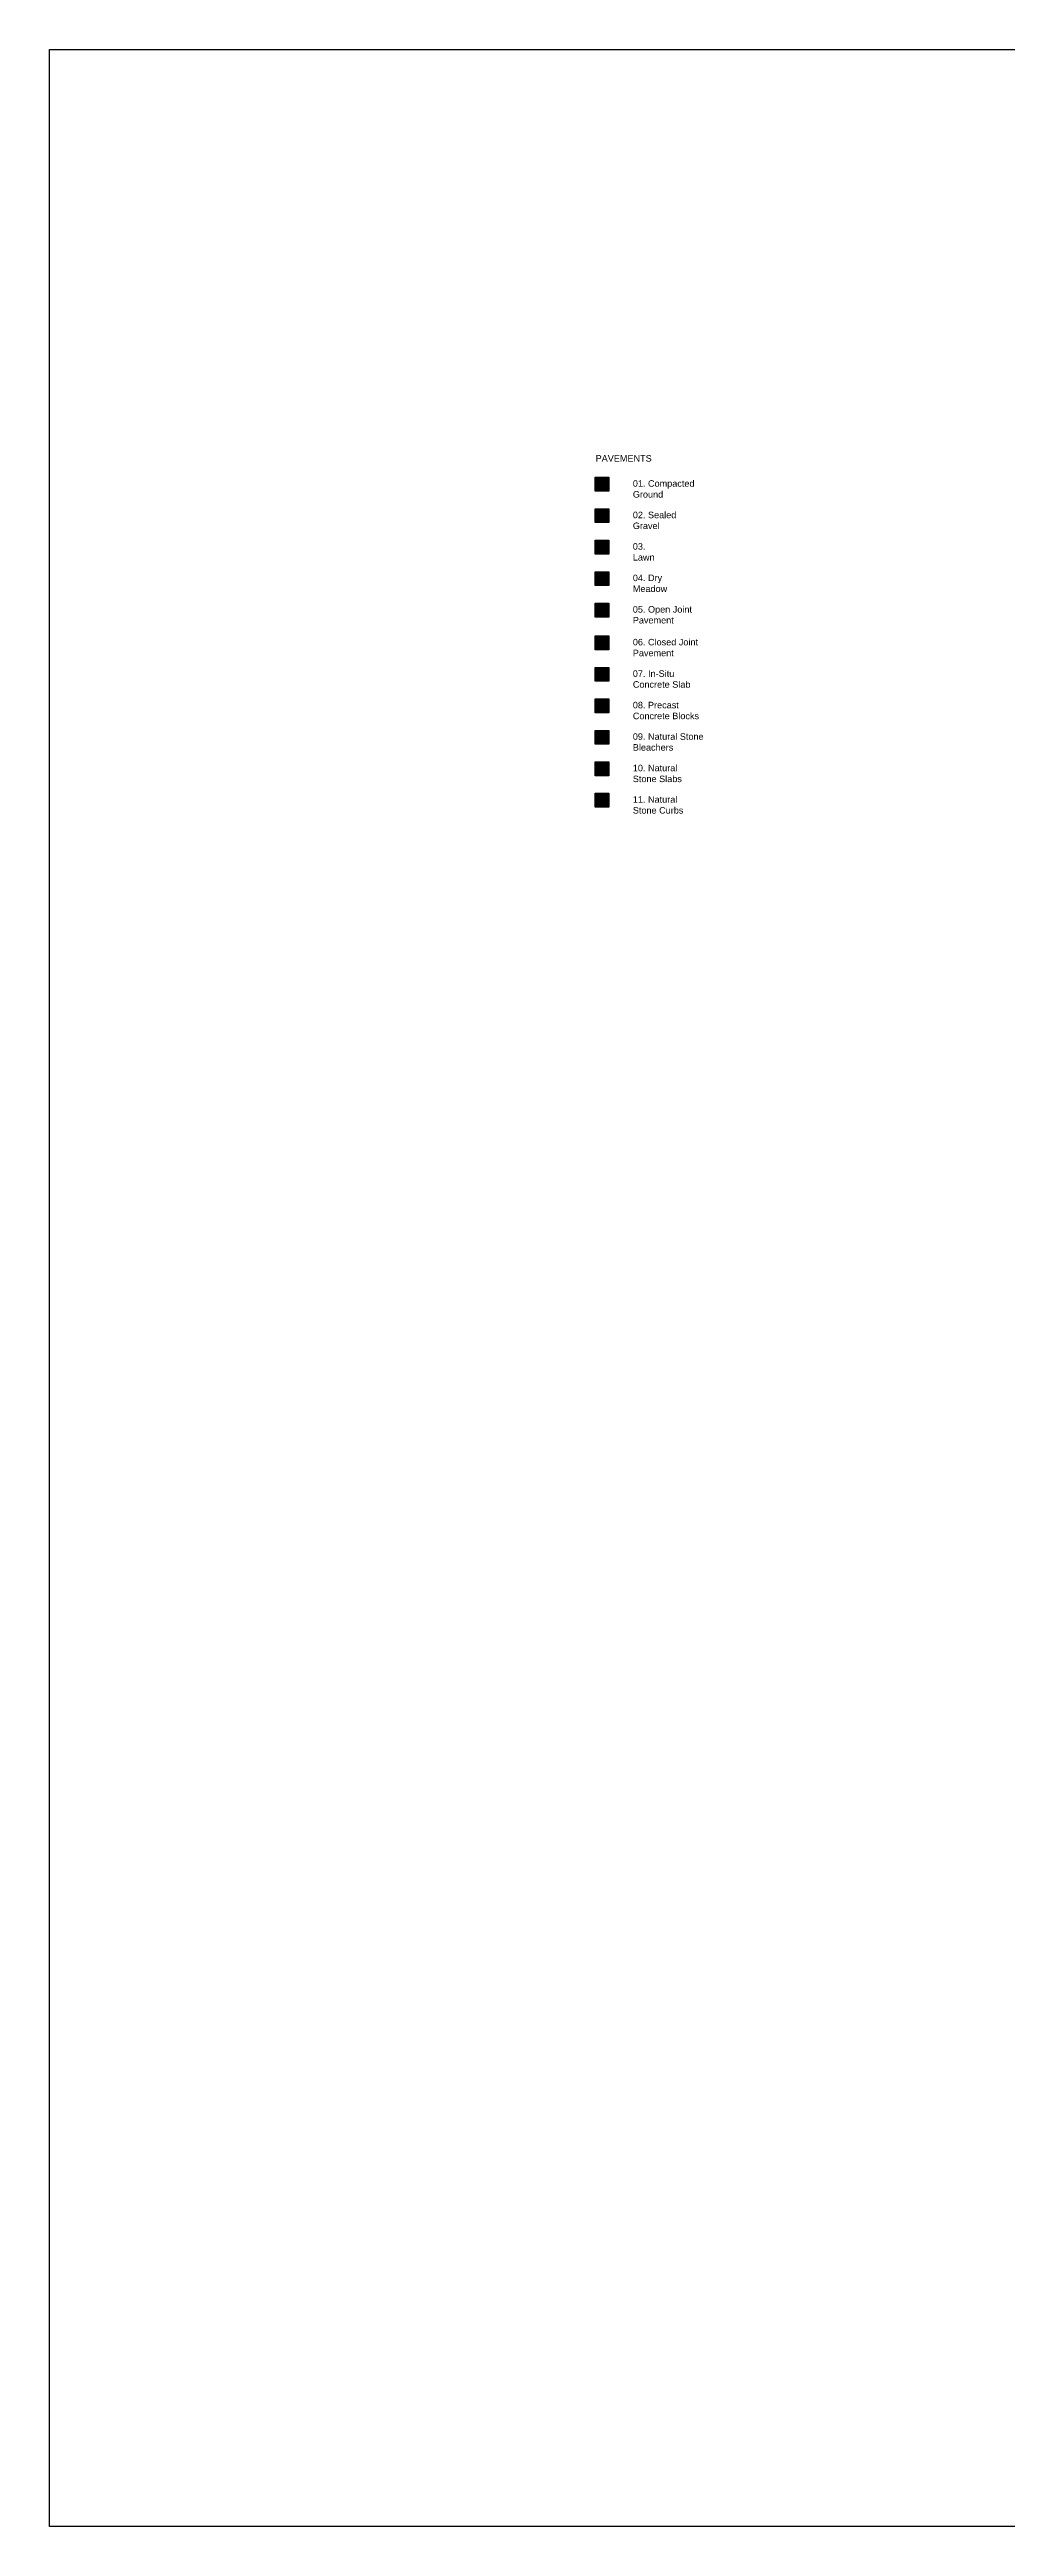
# Model space of a CAD drawing. Header units: metres. Extents: x -3261 to 8022, y -619 to 1849.
# Drawn here: x -3261 to -2409, y -619 to 1582 of the extents above; entities that cross this region are included whole.
import ezdxf

# ---------------------------------------------------------------- set-up
doc = ezdxf.new("R2010")
doc.units = ezdxf.units.M
doc.header["$MEASUREMENT"] = 0
for name, color, linetype, lineweight, true_color in [('03-TR-Paviment_01_Compacted Ground', 7, 'Continuous', 5, 0xb3a36f), ('03-TR-Paviment_02_Sealed Gravel', 7, 'Continuous', 5, 0xa08f54), ('03-TR-Paviment_05_Open Joint Pavement', 7, 'Continuous', 5, 0xbcab76), ('03-TR-Paviment_06_In-Situ Concrete Slab¡', 7, 'Continuous', 5, 0xe8e6e3), ('03-TR-Paviment_08_Natural Stone Bleachers', 7, 'Continuous', 5, 0xbcab76), ('03-TR-Paviment_08_Precasted Concrete Blocks', 7, 'Continuous', 5, 0xf7e0cf), ('03-TR-Paviment_09_Natural Stone Slopes', 7, 'Continuous', 5, 0xbcab76)]:
    doc.layers.add(name, color=color, linetype=linetype, lineweight=lineweight, true_color=true_color)
doc.layers.add('03-TR-Paviment_03_Lawn', color=74, linetype='Continuous', lineweight=5)
doc.layers.add('03-TR-Paviment_04_Dry Meadow', color=54, linetype='Continuous', lineweight=5)
doc.layers.add('A-KEYPLAN', color=7, linetype='Continuous')
doc.styles.get("Standard").update_dxf_attribs({"font": 'arial.ttf'})
pattern_1 = [(39.031687, (-4388.5066, 329.3547), (-0.44987772, 0.55492493), [])]

msp = doc.modelspace()

# ---------------------------------------------------------------- hatches: boundary and pattern name
at = {"layer": '03-TR-Paviment_01_Compacted Ground', "linetype": 'Continuous'}
h = msp.add_hatch(dxfattribs=at)
h.set_pattern_fill('ANSI31', color=256, scale=0.225, angle=-5.968313)
h.set_pattern_definition(pattern_1)
h.paths.add_polyline_path([(-2775.719, 1202.207), (-2763.484, 1202.207), (-2763.484, 1189.884), (-2775.719, 1189.884)])
at = {"layer": '03-TR-Paviment_02_Sealed Gravel', "linetype": 'Continuous'}
h = msp.add_hatch(dxfattribs=at)
h.set_pattern_fill('ANSI31', color=256, scale=0.225, angle=-5.968313)
h.set_pattern_definition(pattern_1)
h.paths.add_polyline_path([(-2775.719, 1174.236), (-2763.484, 1174.236), (-2763.484, 1161.914), (-2775.719, 1161.914)])
at = {"layer": '03-TR-Paviment_03_Lawn', "linetype": 'Continuous'}
h = msp.add_hatch(dxfattribs=at)
h.set_pattern_fill('ANSI31', color=256, scale=0.225, angle=-5.968313)
h.set_pattern_definition(pattern_1)
h.paths.add_polyline_path([(-2775.719, 1146.266), (-2763.484, 1146.266), (-2763.484, 1133.944), (-2775.719, 1133.944)])
at = {"layer": '03-TR-Paviment_04_Dry Meadow', "linetype": 'Continuous'}
h = msp.add_hatch(dxfattribs=at)
h.set_pattern_fill('ANSI31', color=256, scale=0.225, angle=-5.968313)
h.set_pattern_definition(pattern_1)
h.paths.add_polyline_path([(-2775.719, 1118.296), (-2763.484, 1118.296), (-2763.484, 1105.974), (-2775.719, 1105.974)])
at = {"layer": '03-TR-Paviment_05_Open Joint Pavement', "linetype": 'Continuous'}
h = msp.add_hatch(dxfattribs=at)
h.set_pattern_fill('NET3', color=256, scale=9, angle=45)
h.set_pattern_definition([(45, (-114.6124, -84.8636), (-0.79549513, 0.79549513), []), (105, (-114.6124, -84.8636), (-1.08666655, -0.29117143), []), (165, (-114.6124, -84.8636), (-0.29117143, -1.08666655), [])])
h.paths.add_polyline_path([(-2763.484, 1078.003), (-2763.484, 1090.326), (-2775.592, 1090.326), (-2775.719, 1078.003)])
h = msp.add_hatch(dxfattribs=at)
h.set_pattern_fill('ANSI31', color=256, scale=0.225, angle=-5.968313)
h.set_pattern_definition(pattern_1)
h.paths.add_polyline_path([(-2775.719, 1061.197), (-2763.484, 1061.197), (-2763.484, 1048.875), (-2775.719, 1048.875)])
at = {"layer": '03-TR-Paviment_06_In-Situ Concrete Slab¡', "linetype": 'Continuous'}
h = msp.add_hatch(dxfattribs=at)
h.set_pattern_fill('ANSI31', color=256, scale=0.225, angle=-5.968313)
h.set_pattern_definition(pattern_1)
h.paths.add_polyline_path([(-2775.719, 1033.227), (-2763.484, 1033.227), (-2763.484, 1020.904), (-2775.719, 1020.904)])
at = {"layer": '03-TR-Paviment_08_Natural Stone Bleachers', "linetype": 'Continuous'}
h = msp.add_hatch(dxfattribs=at)
h.set_pattern_fill('ANSI31', color=256, scale=0.225, angle=-5.968313)
h.set_pattern_definition(pattern_1)
h.paths.add_polyline_path([(-2775.719, 977.286), (-2763.484, 977.286), (-2763.484, 964.964), (-2775.719, 964.964)])
at = {"layer": '03-TR-Paviment_08_Precasted Concrete Blocks', "linetype": 'Continuous'}
h = msp.add_hatch(dxfattribs=at)
h.set_pattern_fill('ANSI31', color=256, scale=0.225, angle=-5.968313)
h.set_pattern_definition(pattern_1)
h.paths.add_polyline_path([(-2775.719, 1005.256), (-2763.484, 1005.256), (-2763.484, 992.934), (-2775.719, 992.934)])
at = {"layer": '03-TR-Paviment_09_Natural Stone Slopes', "linetype": 'Continuous'}
h = msp.add_hatch(dxfattribs=at)
h.set_pattern_fill('ANSI31', color=256, scale=0.225, angle=-5.968313)
h.set_pattern_definition(pattern_1)
h.paths.add_polyline_path([(-2775.719, 949.316), (-2763.484, 949.316), (-2763.484, 936.993), (-2775.719, 936.993)])
h = msp.add_hatch(dxfattribs=at)
h.set_pattern_fill('ANSI31', color=256, scale=0.225, angle=-5.9683133)
h.paths.add_polyline_path([(-2775.719, 921.346), (-2763.484, 921.346), (-2763.484, 909.023), (-2775.719, 909.023)])

# ---------------------------------------------------------------- linework, layer by layer
msp.add_lwpolyline([(-3260.886, 1582.396), (8022.292, 1582.396), (8022.292, -619.082), (-3260.886, -619.082)], close=True)
at = {"layer": 'A-KEYPLAN'}
for points in [[(-2775.719, 1202.207), (-2763.484, 1202.207), (-2763.484, 1189.884), (-2775.719, 1189.884)], [(-2775.719, 1174.236), (-2763.484, 1174.236), (-2763.484, 1161.914), (-2775.719, 1161.914)], [(-2775.719, 1146.266), (-2763.484, 1146.266), (-2763.484, 1133.944), (-2775.719, 1133.944)], [(-2775.719, 1118.296), (-2763.484, 1118.296), (-2763.484, 1105.974), (-2775.719, 1105.974)], [(-2775.719, 1090.326), (-2763.484, 1090.326), (-2763.484, 1078.003), (-2775.719, 1078.003)], [(-2775.719, 1061.197), (-2763.484, 1061.197), (-2763.484, 1048.875), (-2775.719, 1048.875)], [(-2775.719, 1033.227), (-2763.484, 1033.227), (-2763.484, 1020.904), (-2775.719, 1020.904)], [(-2775.719, 1005.256), (-2763.484, 1005.256), (-2763.484, 992.934), (-2775.719, 992.934)], [(-2775.719, 977.286), (-2763.484, 977.286), (-2763.484, 964.964), (-2775.719, 964.964)], [(-2775.719, 949.316), (-2763.484, 949.316), (-2763.484, 936.993), (-2775.719, 936.993)], [(-2775.719, 921.346), (-2763.484, 921.346), (-2763.484, 909.023), (-2775.719, 909.023)]]:
    msp.add_lwpolyline(points, close=True, dxfattribs=at)

# ---------------------------------------------------------------- texts
at = {"layer": 'A-KEYPLAN', "color": 0, "attachment_point": 1, "rotation": 0.000003}
for s, width, insert, char_height in [('PAVEMENTS', 0.04952, (-2775.282, 1221.938), 5.7881), ('01. Compacted Ground', 57.83642, (-2742.193, 1199.609), 5.78806), ('02. Sealed Gravel', 43.51531, (-2742.193, 1171.638), 5.78806), ('03. Lawn', 0.04952, (-2742.193, 1143.668), 5.7881), ('04. Dry Meadow', 53.34364, (-2742.193, 1115.698), 5.78806), ('05. Open Joint Pavement', 63.30657, (-2742.193, 1087.728), 5.78806), ('07. In-Situ Concrete Slab', 68.86939, (-2742.193, 1030.629), 5.78806)]:
    msp.add_mtext_dynamic_manual_height_columns(s, width=width, gutter_width=0.0129, heights=[0], dxfattribs=dict(at, insert=insert, char_height=char_height))
at = {"layer": 'A-KEYPLAN', "char_height": 5.78806, "attachment_point": 1, "rotation": 0.000003}
for s, width, insert in [('{\\C0;06. Closed Joint Pavement }', 62.0676, (-2742.193, 1058.599)), ('{\\C0;08. Precast Concrete Blocks}', 67.63973, (-2742.193, 1002.658)), ('{\\C0;09. Natural Stone Bleachers}', 69.63518, (-2742.193, 974.688)), ('{\\C0;10. Natural Stone Slabs}', 59.63841, (-2742.193, 946.718)), ('{\\C0;11. Natural Stone Curbs}', 54.0402, (-2742.193, 918.748))]:
    msp.add_mtext_dynamic_manual_height_columns(s, width=width, gutter_width=0.0129, heights=[0], dxfattribs=dict(at, insert=insert))

doc.saveas('drawing.dxf')
